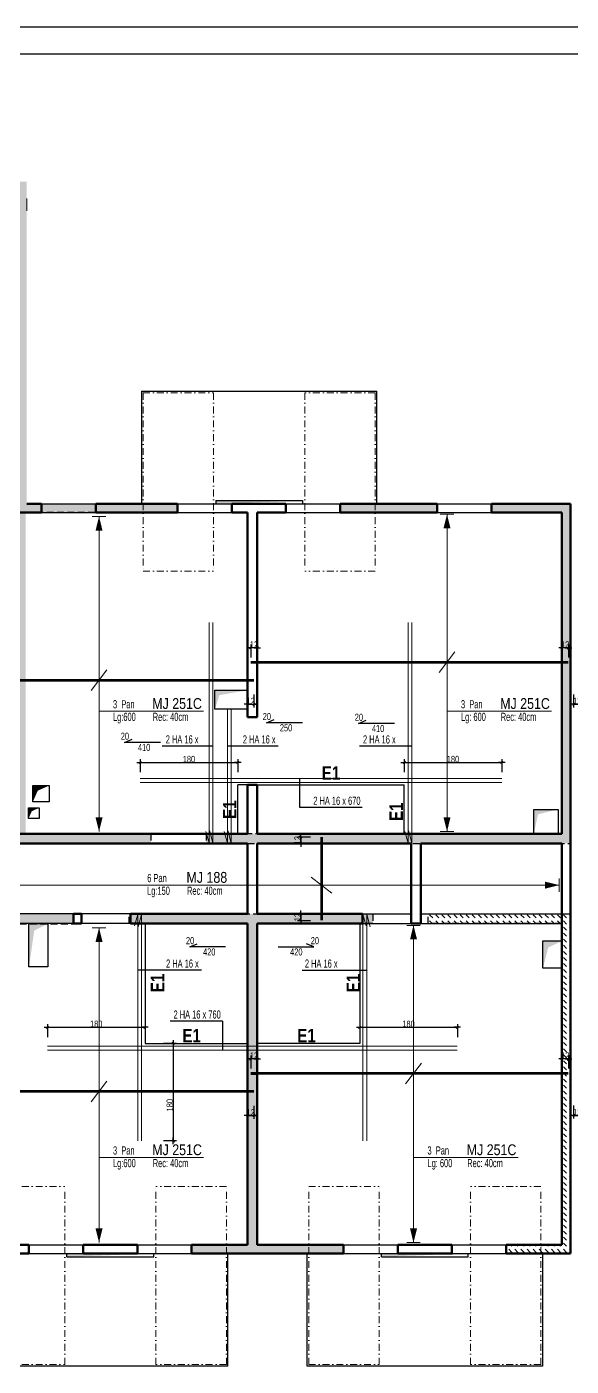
# Model space of a CAD drawing. Header units: millimetres. Extents: x 2049 to 26244, y -43633 to -34245.
# Drawn here: x 23529 to 24533, y -41906 to -39433 of the extents above; entities that cross this region are included whole.
import ezdxf
from ezdxf.enums import TextEntityAlignment as Align

# ---------------------------------------------------------------- set-up
doc = ezdxf.new("R2010")
doc.units = ezdxf.units.MM
doc.linetypes.add('CACHEX2', pattern=[19.05, 12.7, -6.35])
doc.linetypes.add('TIRETPTX2', pattern=[50.8, 25.4, -12.7, 0, -12.7])
for name, color, linetype in [('01-Cad  2', 1, 'Continuous'), ('01_ARMA_INF', 50, 'Continuous'), ('01_linteaux', 2, 'Continuous'), ('01_murs_sup', 2, 'CACHEX2'), ('01_resv', 32, 'Continuous'), ('01_texte', 230, 'Continuous'), ('AA_COTES', 2, 'Continuous')]:
    doc.layers.add(name, color=color, linetype=linetype)
doc.layers.add('01_murs_coup', color=5, linetype='Continuous', lineweight=60)
doc.layers.add('01_tram_axes', color=2, linetype='TIRETPTX2', lineweight=9)
doc.styles.add('PATIO', font='ARIALN.TTF')
doc.styles.add('STYLE2', font='ARIALN.TTF')
doc.styles.add('Titre', font='ariblk.ttf')
doc.dimstyles.new('JB50res', dxfattribs={"dimscale": 0.1, "dimtxt": 120, "dimasz": 12, "dimexe": 0.1, "dimexo": 0.1, "dimgap": 0.09, "dimtad": 1, "dimdec": 1, "dimdsep": 46, "dimtxsty": 'STYLE2', "dimblk1": 'BOND_G', "dimblk2": 'BOND_D', "dimsah": 1, "dimcen": 1.5, "dimdle": 0.01, "dimse1": 1, "dimse2": 1, "dimclrd": 4, "dimclre": 2, "dimclrt": 6, "dimazin": 2, "dimtfac": 2.333333, "dimtdec": 1, "dimtix": 1, "dimtmove": 2, "dimatfit": 3, "dimldrblk": 'BOND_G', "dimfxl": 1, "dimtolj": 1, "dimtzin": 0, "dimarcsym": 0})
pattern_1 = [(135, (9875.571, 7111.822), (-11.2253202, 9e-16), [7.9375, -7.9375])]

# ---------------------------------------------------------------- blocks, each defined once
blk = doc.blocks.new('BOND_G')
at = {"layer": 'AA_COTES', "color": 0}
for p, q in [((5, 0), (-5, 0)), ((1.8, 1.8), (-1.8, -1.8)), ((0, -5), (0, 15))]:
    blk.add_line(p, q, dxfattribs=at)
blk = doc.blocks.new('BOND_D')
at = {"layer": 'AA_COTES', "color": 0}
for p, q in [((5, 0), (-5, 0)), ((-1.8, -1.8), (1.8, 1.8)), ((0, 5), (0, -15))]:
    blk.add_line(p, q, dxfattribs=at)
blk = doc.blocks.new('*D9467')
at = {"layer": '01_resv', "color": 4, "lineweight": -2, "ltscale": 200, "transparency": 16777216}
for p, q in [((24536.9, -41443), (24535.7, -41443)), ((24538.1, -41443), (24550.1, -41443)), ((24551.3, -41443), (24552.5, -41443))]:
    blk.add_line(p, q, dxfattribs=at)
at = {"layer": 'Defpoints', "color": 0, "ltscale": 200, "transparency": 16777216}
for p in [(24538.1, -41398.8), (24550.1, -41421), (24550.1, -41443)]:
    blk.add_point(p, dxfattribs=at)
at = {"layer": '01_resv', "color": 4, "lineweight": -2, "ltscale": 200, "transparency": 16777216, "xscale": 1.2, "yscale": 1.2, "zscale": 1.2}
blk.add_blockref('BOND_G', (24538.1, -41443), dxfattribs=at)
at = {"layer": '01_resv', "color": 4, "lineweight": -2, "ltscale": 200, "transparency": 16777216, "xscale": 1.2, "yscale": 1.2, "zscale": 1.2, "rotation": 180}
blk.add_blockref('BOND_D', (24550.1, -41443), dxfattribs=at)
at = {"layer": '01_resv', "color": 6, "ltscale": 200, "transparency": 16777216, "insert": (24544.1, -41437), "char_height": 12, "attachment_point": 5, "style": 'STYLE2'}
blk.add_mtext('\\A1;12', dxfattribs=at)
blk = doc.blocks.new('*D9468')
at = {"layer": '01_resv', "color": 4, "lineweight": -2, "ltscale": 200, "transparency": 16777216}
for p, q in [((24514.9, -41338.6), (24513.7, -41338.6)), ((24528.1, -41338.6), (24516.1, -41338.6)), ((24529.3, -41338.6), (24530.5, -41338.6))]:
    blk.add_line(p, q, dxfattribs=at)
at = {"layer": 'Defpoints', "color": 0, "ltscale": 200, "transparency": 16777216}
for p in [(24516.1, -41338.6), (24516.1, -41350.6), (24528.1, -41365.5)]:
    blk.add_point(p, dxfattribs=at)
at = {"layer": '01_resv', "color": 4, "lineweight": -2, "ltscale": 200, "transparency": 16777216, "xscale": 1.2, "yscale": 1.2, "zscale": 1.2}
blk.add_blockref('BOND_D', (24516.1, -41338.6), dxfattribs=at)
at = {"layer": '01_resv', "color": 4, "lineweight": -2, "ltscale": 200, "transparency": 16777216, "xscale": 1.2, "yscale": 1.2, "zscale": 1.2, "rotation": 180}
blk.add_blockref('BOND_G', (24528.1, -41338.6), dxfattribs=at)
at = {"layer": '01_resv', "color": 6, "ltscale": 200, "transparency": 16777216, "insert": (24522.1, -41332.6), "char_height": 12, "attachment_point": 5, "style": 'STYLE2'}
blk.add_mtext('\\A1;12', dxfattribs=at)
blk = doc.blocks.new('*D9469')
at = {"layer": '01_resv', "color": 4, "lineweight": -2, "ltscale": 200, "transparency": 16777216}
for p, q in [((23940.9, -41338.6), (23939.7, -41338.6)), ((23954.1, -41338.6), (23942.1, -41338.6)), ((23955.3, -41338.6), (23956.5, -41338.6))]:
    blk.add_line(p, q, dxfattribs=at)
at = {"layer": 'Defpoints', "color": 0, "ltscale": 200, "transparency": 16777216}
for p in [(23942.1, -41338.6), (23942.1, -41365.6), (23954.1, -41354.4)]:
    blk.add_point(p, dxfattribs=at)
at = {"layer": '01_resv', "color": 4, "lineweight": -2, "ltscale": 200, "transparency": 16777216, "xscale": 1.2, "yscale": 1.2, "zscale": 1.2}
blk.add_blockref('BOND_D', (23942.1, -41338.6), dxfattribs=at)
at = {"layer": '01_resv', "color": 4, "lineweight": -2, "ltscale": 200, "transparency": 16777216, "xscale": 1.2, "yscale": 1.2, "zscale": 1.2, "rotation": 180}
blk.add_blockref('BOND_G', (23954.1, -41338.6), dxfattribs=at)
at = {"layer": '01_resv', "color": 6, "ltscale": 200, "transparency": 16777216, "insert": (23948.1, -41332.6), "char_height": 12, "attachment_point": 5, "style": 'STYLE2'}
blk.add_mtext('\\A1;12', dxfattribs=at)
blk = doc.blocks.new('*D9470')
at = {"layer": '01_resv', "color": 4, "lineweight": -2, "ltscale": 200, "transparency": 16777216}
for p, q in [((23934.9, -41443.1), (23933.7, -41443.1)), ((23936.1, -41443.1), (23948.1, -41443.1)), ((23949.3, -41443.1), (23950.5, -41443.1))]:
    blk.add_line(p, q, dxfattribs=at)
at = {"layer": 'Defpoints', "color": 0, "ltscale": 200, "transparency": 16777216}
for p in [(23936.1, -41409.6), (23948.1, -41398.7), (23948.1, -41443.1)]:
    blk.add_point(p, dxfattribs=at)
at = {"layer": '01_resv', "color": 4, "lineweight": -2, "ltscale": 200, "transparency": 16777216, "xscale": 1.2, "yscale": 1.2, "zscale": 1.2}
blk.add_blockref('BOND_G', (23936.1, -41443.1), dxfattribs=at)
at = {"layer": '01_resv', "color": 4, "lineweight": -2, "ltscale": 200, "transparency": 16777216, "xscale": 1.2, "yscale": 1.2, "zscale": 1.2, "rotation": 180}
blk.add_blockref('BOND_D', (23948.1, -41443.1), dxfattribs=at)
at = {"layer": '01_resv', "color": 6, "ltscale": 200, "transparency": 16777216, "insert": (23942.1, -41437.1), "char_height": 12, "attachment_point": 5, "style": 'STYLE2'}
blk.add_mtext('\\A1;12', dxfattribs=at)
blk = doc.blocks.new('*D9474')
at = {"layer": '01_resv', "color": 4, "lineweight": -2, "ltscale": 200, "transparency": 16777216}
for p, q in [((24536.9, -40684), (24535.7, -40684)), ((24538.1, -40684), (24550.1, -40684)), ((24551.3, -40684), (24552.5, -40684))]:
    blk.add_line(p, q, dxfattribs=at)
at = {"layer": 'Defpoints', "color": 0, "ltscale": 200, "transparency": 16777216}
for p in [(24538.1, -40639.8), (24550.1, -40662), (24550.1, -40684)]:
    blk.add_point(p, dxfattribs=at)
at = {"layer": '01_resv', "color": 4, "lineweight": -2, "ltscale": 200, "transparency": 16777216, "xscale": 1.2, "yscale": 1.2, "zscale": 1.2}
blk.add_blockref('BOND_G', (24538.1, -40684), dxfattribs=at)
at = {"layer": '01_resv', "color": 4, "lineweight": -2, "ltscale": 200, "transparency": 16777216, "xscale": 1.2, "yscale": 1.2, "zscale": 1.2, "rotation": 180}
blk.add_blockref('BOND_D', (24550.1, -40684), dxfattribs=at)
at = {"layer": '01_resv', "color": 6, "ltscale": 200, "transparency": 16777216, "insert": (24544.1, -40678), "char_height": 12, "attachment_point": 5, "style": 'STYLE2'}
blk.add_mtext('\\A1;12', dxfattribs=at)
blk = doc.blocks.new('*D9475')
at = {"layer": '01_resv', "color": 4, "lineweight": -2, "ltscale": 200, "transparency": 16777216}
for p, q in [((24514.9, -40579.6), (24513.7, -40579.6)), ((24528.1, -40579.6), (24516.1, -40579.6)), ((24529.3, -40579.6), (24530.5, -40579.6))]:
    blk.add_line(p, q, dxfattribs=at)
at = {"layer": 'Defpoints', "color": 0, "ltscale": 200, "transparency": 16777216}
for p in [(24516.1, -40579.6), (24516.1, -40591.6), (24528.1, -40606.5)]:
    blk.add_point(p, dxfattribs=at)
at = {"layer": '01_resv', "color": 4, "lineweight": -2, "ltscale": 200, "transparency": 16777216, "xscale": 1.2, "yscale": 1.2, "zscale": 1.2}
blk.add_blockref('BOND_D', (24516.1, -40579.6), dxfattribs=at)
at = {"layer": '01_resv', "color": 4, "lineweight": -2, "ltscale": 200, "transparency": 16777216, "xscale": 1.2, "yscale": 1.2, "zscale": 1.2, "rotation": 180}
blk.add_blockref('BOND_G', (24528.1, -40579.6), dxfattribs=at)
at = {"layer": '01_resv', "color": 6, "ltscale": 200, "transparency": 16777216, "insert": (24522.1, -40573.6), "char_height": 12, "attachment_point": 5, "style": 'STYLE2'}
blk.add_mtext('\\A1;12', dxfattribs=at)
blk = doc.blocks.new('*D9476')
at = {"layer": '01_resv', "color": 4, "lineweight": -2, "ltscale": 200, "transparency": 16777216}
for p, q in [((23940.9, -40579.6), (23939.7, -40579.6)), ((23954.1, -40579.6), (23942.1, -40579.6)), ((23955.3, -40579.6), (23956.5, -40579.6))]:
    blk.add_line(p, q, dxfattribs=at)
at = {"layer": 'Defpoints', "color": 0, "ltscale": 200, "transparency": 16777216}
for p in [(23942.1, -40579.6), (23954.1, -40595.4), (23942.1, -40606.6)]:
    blk.add_point(p, dxfattribs=at)
at = {"layer": '01_resv', "color": 4, "lineweight": -2, "ltscale": 200, "transparency": 16777216, "xscale": 1.2, "yscale": 1.2, "zscale": 1.2}
blk.add_blockref('BOND_D', (23942.1, -40579.6), dxfattribs=at)
at = {"layer": '01_resv', "color": 4, "lineweight": -2, "ltscale": 200, "transparency": 16777216, "xscale": 1.2, "yscale": 1.2, "zscale": 1.2, "rotation": 180}
blk.add_blockref('BOND_G', (23954.1, -40579.6), dxfattribs=at)
at = {"layer": '01_resv', "color": 6, "ltscale": 200, "transparency": 16777216, "insert": (23948.1, -40573.6), "char_height": 12, "attachment_point": 5, "style": 'STYLE2'}
blk.add_mtext('\\A1;12', dxfattribs=at)
blk = doc.blocks.new('*D9477')
at = {"layer": '01_resv', "color": 4, "lineweight": -2, "ltscale": 200, "transparency": 16777216}
for p, q in [((23934.9, -40684.1), (23933.7, -40684.1)), ((23936.1, -40684.1), (23948.1, -40684.1)), ((23949.3, -40684.1), (23950.5, -40684.1))]:
    blk.add_line(p, q, dxfattribs=at)
at = {"layer": 'Defpoints', "color": 0, "ltscale": 200, "transparency": 16777216}
for p in [(23936.1, -40650.6), (23948.1, -40639.7), (23948.1, -40684.1)]:
    blk.add_point(p, dxfattribs=at)
at = {"layer": '01_resv', "color": 4, "lineweight": -2, "ltscale": 200, "transparency": 16777216, "xscale": 1.2, "yscale": 1.2, "zscale": 1.2}
blk.add_blockref('BOND_G', (23936.1, -40684.1), dxfattribs=at)
at = {"layer": '01_resv', "color": 4, "lineweight": -2, "ltscale": 200, "transparency": 16777216, "xscale": 1.2, "yscale": 1.2, "zscale": 1.2, "rotation": 180}
blk.add_blockref('BOND_D', (23948.1, -40684.1), dxfattribs=at)
at = {"layer": '01_resv', "color": 6, "ltscale": 200, "transparency": 16777216, "insert": (23942.1, -40678.1), "char_height": 12, "attachment_point": 5, "style": 'STYLE2'}
blk.add_mtext('\\A1;12', dxfattribs=at)
blk = doc.blocks.new('*D9478')
at = {"layer": '01_resv', "color": 4, "lineweight": -2, "ltscale": 200, "transparency": 16777216}
for p, q in [((24034.4, -41069.8), (24034.4, -41068.6)), ((24034.4, -41071), (24034.4, -41083)), ((24034.4, -41084.2), (24034.4, -41085.4))]:
    blk.add_line(p, q, dxfattribs=at)
at = {"layer": 'Defpoints', "color": 0, "ltscale": 200, "transparency": 16777216}
for p in [(24043.1, -41071), (24034.4, -41083), (24072.8, -41083)]:
    blk.add_point(p, dxfattribs=at)
at = {"layer": '01_resv', "color": 4, "lineweight": -2, "ltscale": 200, "transparency": 16777216, "xscale": 1.2, "yscale": 1.2, "zscale": 1.2}
for name, p, rotation in [('BOND_G', (24034.4, -41071), 270), ('BOND_D', (24034.4, -41083), 90)]:
    blk.add_blockref(name, p, dxfattribs=dict(at, rotation=rotation))
at = {"layer": '01_resv', "color": 6, "ltscale": 200, "transparency": 16777216, "insert": (24028.4, -41077), "char_height": 12, "attachment_point": 5, "rotation": 90, "style": 'STYLE2'}
blk.add_mtext('\\A1;12', dxfattribs=at)
blk = doc.blocks.new('*D9479')
at = {"layer": '01_resv', "color": 4, "lineweight": -2, "ltscale": 200, "transparency": 16777216}
for p, q in [((24034.4, -40927.8), (24034.4, -40926.6)), ((24034.4, -40929), (24034.4, -40941)), ((24034.4, -40942.2), (24034.4, -40943.4))]:
    blk.add_line(p, q, dxfattribs=at)
at = {"layer": 'Defpoints', "color": 0, "ltscale": 200, "transparency": 16777216}
for p in [(24034.4, -40941), (24072.7, -40929), (24072.7, -40941)]:
    blk.add_point(p, dxfattribs=at)
at = {"layer": '01_resv', "color": 4, "lineweight": -2, "ltscale": 200, "transparency": 16777216, "xscale": 1.2, "yscale": 1.2, "zscale": 1.2}
for name, p, rotation in [('BOND_G', (24034.4, -40929), 270), ('BOND_D', (24034.4, -40941), 90)]:
    blk.add_blockref(name, p, dxfattribs=dict(at, rotation=rotation))
at = {"layer": '01_resv', "color": 6, "ltscale": 200, "transparency": 16777216, "insert": (24028.4, -40935), "char_height": 12, "attachment_point": 5, "rotation": 90, "style": 'STYLE2'}
blk.add_mtext('\\A1;12', dxfattribs=at)
blk = doc.blocks.new('*D9496')
at = {"layer": '01_resv', "color": 4, "lineweight": -2, "ltscale": 200, "transparency": 16777216}
blk.add_line((23739.3, -40791.5), (23916.9, -40791.5), dxfattribs=at)
at = {"layer": 'Defpoints', "color": 0, "ltscale": 200, "transparency": 16777216}
for p in [(23918.1, -40791.5), (23738.1, -40828.3), (23918.1, -40833)]:
    blk.add_point(p, dxfattribs=at)
at = {"layer": '01_resv', "color": 4, "lineweight": -2, "ltscale": 200, "transparency": 16777216, "xscale": 1.2, "yscale": 1.2, "zscale": 1.2, "rotation": 180}
blk.add_blockref('BOND_G', (23738.1, -40791.5), dxfattribs=at)
at = {"layer": '01_resv', "color": 4, "lineweight": -2, "ltscale": 200, "transparency": 16777216, "xscale": 1.2, "yscale": 1.2, "zscale": 1.2}
blk.add_blockref('BOND_D', (23918.1, -40791.5), dxfattribs=at)
at = {"layer": '01_resv', "color": 6, "ltscale": 200, "transparency": 16777216, "insert": (23828.1, -40785.4), "char_height": 12, "attachment_point": 5, "style": 'STYLE2'}
blk.add_mtext('\\A1;180', dxfattribs=at)
blk = doc.blocks.new('*D9497')
at = {"layer": '01_resv', "color": 4, "lineweight": -2, "ltscale": 200, "transparency": 16777216}
blk.add_line((24226.3, -40791.5), (24403.9, -40791.5), dxfattribs=at)
at = {"layer": 'Defpoints', "color": 0, "ltscale": 200, "transparency": 16777216}
for p in [(24405.1, -40791.5), (24225.1, -40833), (24405.1, -40828.3)]:
    blk.add_point(p, dxfattribs=at)
at = {"layer": '01_resv', "color": 4, "lineweight": -2, "ltscale": 200, "transparency": 16777216, "xscale": 1.2, "yscale": 1.2, "zscale": 1.2, "rotation": 180}
blk.add_blockref('BOND_G', (24225.1, -40791.5), dxfattribs=at)
at = {"layer": '01_resv', "color": 4, "lineweight": -2, "ltscale": 200, "transparency": 16777216, "xscale": 1.2, "yscale": 1.2, "zscale": 1.2}
blk.add_blockref('BOND_D', (24405.1, -40791.5), dxfattribs=at)
at = {"layer": '01_resv', "color": 6, "ltscale": 200, "transparency": 16777216, "insert": (24315.1, -40785.4), "char_height": 12, "attachment_point": 5, "style": 'STYLE2'}
blk.add_mtext('\\A1;180', dxfattribs=at)
blk = doc.blocks.new('*D9498')
at = {"layer": '01_texte', "color": 4, "lineweight": -2, "ltscale": 200, "transparency": 16777216}
blk.add_line((23568.3, -41280.4), (23745.9, -41280.4), dxfattribs=at)
at = {"layer": 'Defpoints', "color": 0, "ltscale": 200, "transparency": 16777216}
for p in [(23747.1, -41280.4), (23567.1, -41303.6), (23747.1, -41303.6)]:
    blk.add_point(p, dxfattribs=at)
at = {"layer": '01_texte', "color": 4, "lineweight": -2, "ltscale": 200, "transparency": 16777216, "xscale": 1.2, "yscale": 1.2, "zscale": 1.2, "rotation": 180}
blk.add_blockref('BOND_G', (23567.1, -41280.4), dxfattribs=at)
at = {"layer": '01_texte', "color": 4, "lineweight": -2, "ltscale": 200, "transparency": 16777216, "xscale": 1.2, "yscale": 1.2, "zscale": 1.2}
blk.add_blockref('BOND_D', (23747.1, -41280.4), dxfattribs=at)
at = {"layer": '01_texte', "color": 6, "ltscale": 200, "transparency": 16777216, "insert": (23657.1, -41274.2), "char_height": 12, "attachment_point": 5, "style": 'STYLE2'}
blk.add_mtext('\\A1;180', dxfattribs=at)
blk = doc.blocks.new('*D9499')
at = {"layer": '01_texte', "color": 4, "lineweight": -2, "ltscale": 200, "transparency": 16777216}
blk.add_line((24144.3, -41280.4), (24321.9, -41280.4), dxfattribs=at)
at = {"layer": 'Defpoints', "color": 0, "ltscale": 200, "transparency": 16777216}
for p in [(24143.1, -41280.4), (24323.1, -41280.4), (24323.1, -41322.7)]:
    blk.add_point(p, dxfattribs=at)
at = {"layer": '01_texte', "color": 4, "lineweight": -2, "ltscale": 200, "transparency": 16777216, "xscale": 1.2, "yscale": 1.2, "zscale": 1.2, "rotation": 180}
blk.add_blockref('BOND_G', (24143.1, -41280.4), dxfattribs=at)
at = {"layer": '01_texte', "color": 4, "lineweight": -2, "ltscale": 200, "transparency": 16777216, "xscale": 1.2, "yscale": 1.2, "zscale": 1.2}
blk.add_blockref('BOND_D', (24323.1, -41280.4), dxfattribs=at)
at = {"layer": '01_texte', "color": 6, "ltscale": 200, "transparency": 16777216, "insert": (24233.1, -41274.2), "char_height": 12, "attachment_point": 5, "style": 'STYLE2'}
blk.add_mtext('\\A1;180', dxfattribs=at)
blk = doc.blocks.new('*D9500')
at = {"layer": '01_texte', "color": 4, "lineweight": -2, "ltscale": 200, "transparency": 16777216}
blk.add_line((23799, -41311.2), (23799, -41488.8), dxfattribs=at)
at = {"layer": 'Defpoints', "color": 0, "ltscale": 200, "transparency": 16777216}
for p in [(23815.6, -41310), (23740.7, -41490), (23799, -41490)]:
    blk.add_point(p, dxfattribs=at)
at = {"layer": '01_texte', "color": 4, "lineweight": -2, "ltscale": 200, "transparency": 16777216, "xscale": 1.2, "yscale": 1.2, "zscale": 1.2}
for name, p, rotation in [('BOND_G', (23799, -41310), 90), ('BOND_D', (23799, -41490), 270)]:
    blk.add_blockref(name, p, dxfattribs=dict(at, rotation=rotation))
at = {"layer": '01_texte', "color": 6, "ltscale": 200, "transparency": 16777216, "insert": (23792.9, -41424.1), "char_height": 12, "attachment_point": 5, "rotation": 90, "style": 'STYLE2'}
blk.add_mtext('\\A1;180', dxfattribs=at)

msp = doc.modelspace()

# ---------------------------------------------------------------- hatches: boundary and pattern name
at = {"layer": '01_murs_sup', "ltscale": 200}
h = msp.add_hatch(dxfattribs=at)
h.set_pattern_fill('DASH', color=256, scale=2.5, angle=135)
h.set_pattern_definition(pattern_1)
h.paths.add_polyline_path([(23529.06, -39719.03), (23194.11, -39719.03), (23194.11, -39739.03), (23509.06, -39739.03), (23509.03, -40314.02), (23488.89, -40314.02), (23488.89, -40334.02), (23509.06, -40334.02), (23509.06, -40923.02), (23474.02, -40923.02), (23474.02, -40940.97), (23758.06, -40940.97), (23758.06, -40923.02), (23527.06, -40923.02), (23527.06, -40330.02), (23807.06, -40330.02), (23807.06, -40314.02), (23529.06, -40314.02)])
h.paths.add_polyline_path([(23385.81, -40314.02), (23344.1, -40314.02), (23344.1, -39882.95), (23139.75, -39882.95), (23139.75, -39902.95), (23324.1, -39902.95), (23324.1, -40314.02), (22966.1, -40314.02), (22966.1, -40677.02), (22984.1, -40677.02), (22984.1, -40334.02), (23324.1, -40334.02), (23324.1, -40338.91), (23344.15, -40338.91), (23344.1, -40334.02), (23385.81, -40334.02)])
h = msp.add_hatch(dxfattribs=at)
h.set_pattern_fill('DASH', color=256, scale=2.5, angle=135)
h.set_pattern_definition(pattern_1)
h.paths.add_polyline_path([(23344.06, -40472.02), (23324.1, -40472.02), (23324.1, -40893.02), (23344.1, -40893.02)])
h.paths.add_polyline_path([(24286.06, -40314.02), (24107.06, -40314.02), (24107.06, -40330.02), (24286.06, -40330.02)], flags=17)
h.paths.add_polyline_path([(24532.06, -40314.02), (24386.06, -40314.02), (24386.06, -40330.02), (24516.06, -40330.02), (24516.06, -40923.02), (23860.06, -40923.02), (23860.06, -40940.97), (24532.06, -40941.02)])
h.paths.add_polyline_path([(24167.49, -41071.07), (23718.06, -41071.07), (23718.06, -41089.02), (23936.06, -41089.02), (23936.06, -41682.02), (23833.06, -41682.02), (23833.06, -41698.02), (24113.06, -41698.02), (24113.06, -41682.02), (23954.06, -41682.02), (23954.06, -41089.02), (24167.49, -41088.97)])
h.paths.add_polyline_path([(25446.06, -40923.02), (25130.1, -40923.02), (25130.02, -40330.02), (25226.06, -40330.02), (25226.06, -40314.02), (24966.06, -40314.02), (24966.06, -40330.02), (25112.1, -40330.02), (25112.1, -40923.02), (24900.1, -40923.02), (24900.1, -40941.02), (25446.06, -40941.02)])
h = msp.add_hatch(dxfattribs=at)
h.set_pattern_fill('DASH', color=256, scale=2.5, angle=135)
h.set_pattern_definition(pattern_1)
h.paths.add_polyline_path([(23615.96, -41071.02), (23205.05, -41071.02, 0.2561511), (22458.49, -40661.69), (22174.97, -40661.69), (22174.97, -40514.29), (22154.97, -40514.29), (22154.97, -40681.69), (22458.49, -40681.69, -0.2587896), (23192.76, -41089.02), (23324.06, -41089.02), (23324.06, -41509.34), (23344.06, -41509.34), (23344.06, -41089.02), (23616.07, -41089.06)])
h = msp.add_hatch(dxfattribs=at)
h.set_pattern_fill('DASH', color=256, scale=2.5, angle=135)
h.set_pattern_definition(pattern_1)
h.paths.add_polyline_path([(24532.06, -41071.02), (24269.49, -41071.02), (24269.49, -41088.97), (24516.06, -41089.02), (24516.06, -41682.02), (24413.06, -41682.02), (24413.06, -41698.02), (24532.06, -41698.02)])

# ---------------------------------------------------------------- linework, layer by layer
at = {"layer": '01-Cad  2'}
for p, q in [((18879.23, -39433.32, 9.99), (26244.09, -39433.32, 9.99)), ((18929.23, -39483.32, -0.3), (26193.09, -39483.32, -0.3))]:
    msp.add_line(p, q, dxfattribs=at)
at = {"layer": '01_ARMA_INF', "linetype": 'Continuous', "lineweight": 0, "const_width": 5, "flags": 128}
for points in [[(24528.06, -40606.53), (23942.06, -40606.61)], [(23948.06, -40639.74), (23347.08, -40639.82)], [(24072.82, -41083.02), (24072.72, -40929.02)], [(24528.06, -41365.53), (23942.06, -41365.61)], [(23948.06, -41398.74), (23347.08, -41398.82)]]:
    msp.add_lwpolyline(points, dxfattribs=at)
at = {"layer": '01_linteaux', "ltscale": 0.1}
for p, q in [((23740.53, -40106.02), (23740.53, -40314.02)), ((23740.53, -40106.02), (24174.53, -40106.02)), ((24174.53, -40314.02), (24174.53, -40106.02)), ((23556.06, -40314.02), (23656.06, -40314.02)), ((23807.06, -40314.02), (23907.06, -40314.02)), ((23877.53, -40308.02), (24037.53, -40308.02)), ((23877.53, -40308.02), (23877.53, -40314.02)), ((24007.06, -40314.02), (24107.06, -40314.02)), ((24037.53, -40308.02), (24037.53, -40314.02)), ((24286.08, -40314.02), (24386.08, -40314.02)), ((23556.06, -40330.02), (23656.06, -40330.02)), ((23807.06, -40330.02), (23907.06, -40330.02)), ((24007.06, -40330.02), (24107.06, -40330.02)), ((24286.08, -40330.02), (24386.08, -40330.02)), ((23918.06, -40923.02), (23918.06, -40833.02)), ((23936.06, -40833.02), (23918.06, -40833.02)), ((23954.06, -40833.02), (24225.06, -40833.02)), ((24225.06, -40923.02), (24225.06, -40833.02)), ((23615.06, -41071.02), (23344.06, -41071.02)), ((23720.06, -41071.02), (23630.06, -41071.02)), ((24148.06, -41071.02), (24238.06, -41071.02)), ((24256.06, -41071.02), (24516.06, -41071.02)), ((23615.06, -41089.02), (23344.06, -41089.02)), ((23720.06, -41089.02), (23630.06, -41089.02)), ((23747.06, -41089.02), (23747.06, -41310.02)), ((24143.06, -41089.02), (24143.06, -41310.02)), ((24148.06, -41089.02), (24238.06, -41089.02)), ((24256.06, -41089.02), (24516.06, -41089.02)), ((23747.06, -41310.02), (23936.06, -41310.02)), ((24143.06, -41310.02), (23954.06, -41310.02)), ((23533.06, -41682.02), (23633.06, -41682.02)), ((23733.06, -41682.02), (23833.06, -41682.02)), ((24113.06, -41682.02), (24213.06, -41682.02)), ((24313.06, -41682.02), (24413.06, -41682.02)), ((23533.06, -41698.02), (23633.06, -41698.02)), ((23603.06, -41704.02), (23603.06, -41698.02)), ((23603.06, -41704.02), (23763.06, -41704.02)), ((23732.59, -41698.02), (23632.59, -41698.02)), ((23733.06, -41698.02), (23833.06, -41698.02)), ((23763.06, -41704.02), (23763.06, -41698.02)), ((23900.06, -41906.02), (23900.06, -41698.02)), ((24046.06, -41906.02), (24046.06, -41698.02)), ((24113.06, -41698.02), (24213.06, -41698.02)), ((24183.06, -41704.02), (24183.06, -41698.02)), ((24183.06, -41704.02), (24343.06, -41704.02)), ((24313.59, -41698.02), (24213.59, -41698.02)), ((24313.06, -41698.02), (24413.06, -41698.02)), ((24343.06, -41704.02), (24343.06, -41698.02)), ((24480.06, -41698.02), (24480.06, -41906.02)), ((23900.06, -41906.02), (23468.06, -41906.02)), ((24480.06, -41906.02), (24046.06, -41906.02))]:
    msp.add_line(p, q, dxfattribs=at)
for points in [[(23877.53, -40314.02), (23877.53, -40308.02), (24037.53, -40308.02)], [(23603.06, -41704.02), (23603.06, -41698.02), (23763.06, -41698.02)], [(24183.06, -41704.02), (24183.06, -41698.02), (24343.06, -41698.02)]]:
    msp.add_solid(points, dxfattribs=at)
at = {"layer": '01_murs_coup', "linetype": 'Continuous', "lineweight": 5}
msp.add_line((23529.06, -39773.02), (23529.06, -39750.03), dxfattribs=at)
msp.add_line((23529.06, -39773.02), (23529.06, -39750.03), dxfattribs=at)
at = {"layer": '01_murs_coup', "ltscale": 0.1}
for p, q in [((23556.06, -40314.02), (23529.06, -40314.02)), ((23556.06, -40314.02), (23556.06, -40330.02)), ((23807.06, -40314.02), (23656.06, -40314.02)), ((23656.06, -40314.02), (23656.06, -40330.02)), ((23807.06, -40314.02), (23807.06, -40330.02)), ((24007.06, -40314.02), (23907.06, -40314.02)), ((23907.06, -40314.02), (23907.06, -40330.02)), ((24007.06, -40314.02), (23907.06, -40314.02)), ((24007.06, -40314.02), (24007.06, -40330.02)), ((24286.08, -40314.02), (24107.06, -40314.02)), ((24107.06, -40314.02), (24107.06, -40330.02)), ((24286.08, -40314.02), (24286.08, -40330.02)), ((24532.06, -40314.02), (24386.08, -40314.02)), ((24386.08, -40314.02), (24386.08, -40330.02)), ((24532.06, -41698.02), (24532.06, -40314.02)), ((23556.06, -40330.02), (23344.06, -40330.02)), ((23807.06, -40330.02), (23656.06, -40330.02)), ((23936.06, -40330.02), (23907.06, -40330.02)), ((23936.06, -40330.02), (23936.06, -40708.02)), ((24007.06, -40330.02), (23954.06, -40330.02)), ((23954.06, -40330.02), (23954.06, -40708.02)), ((24286.08, -40330.02), (24107.06, -40330.02)), ((24516.06, -40330.02), (24386.08, -40330.02)), ((24516.06, -40923.02), (24516.06, -40330.02)), ((23936.06, -40708.02), (23954.06, -40708.02)), ((23936.06, -40833.02), (23936.06, -40923.02)), ((23936.06, -40833.02), (23954.06, -40833.02)), ((23954.06, -40833.02), (23954.06, -40923.02)), ((23344.06, -40923.02), (23936.06, -40923.02)), ((23954.06, -40923.02), (24516.06, -40923.02)), ((23344.06, -40941.02), (23936.06, -40941.02)), ((23936.06, -40941.02), (23936.06, -41071.02)), ((23954.06, -40941.02), (23954.06, -41071.02)), ((23954.06, -40941.02), (24238.06, -40941.02)), ((24238.06, -40941.02), (24238.06, -41089.02)), ((24256.06, -40941.02), (24256.06, -41089.02)), ((24256.06, -40941.02), (24516.06, -40941.02)), ((24516.06, -41682.02), (24516.06, -40941.02)), ((23615.06, -41071.02), (23630.06, -41071.02)), ((23615.06, -41089.02), (23615.06, -41071.02)), ((23630.06, -41089.02), (23630.06, -41071.02)), ((23720.06, -41071.02), (23936.06, -41071.02)), ((23720.06, -41089.02), (23720.06, -41071.02)), ((23954.06, -41071.02), (24148.06, -41071.02)), ((24148.06, -41089.02), (24148.06, -41071.02)), ((23615.06, -41089.02), (23630.06, -41089.02)), ((23720.06, -41089.02), (23936.06, -41089.02)), ((23936.06, -41089.02), (23936.06, -41682.02)), ((23954.06, -41089.02), (23954.06, -41682.02)), ((23954.06, -41089.02), (24148.06, -41089.02)), ((24238.06, -41089.02), (24256.06, -41089.02)), ((23344.06, -41682.02), (23533.06, -41682.02)), ((23533.06, -41682.02), (23533.06, -41698.02)), ((23633.06, -41682.02), (23733.06, -41682.02)), ((23633.06, -41682.02), (23633.06, -41698.02)), ((23733.06, -41682.02), (23733.06, -41698.02)), ((23833.06, -41682.02), (23936.06, -41682.02)), ((23833.06, -41682.02), (23833.06, -41698.02)), ((23954.06, -41682.02), (24113.06, -41682.02)), ((24113.06, -41682.02), (24113.06, -41698.02)), ((24213.06, -41682.02), (24313.06, -41682.02)), ((24213.06, -41698.02), (24213.06, -41682.02)), ((24313.06, -41682.02), (24313.06, -41698.02)), ((24413.06, -41682.02), (24516.06, -41682.02)), ((24413.06, -41682.02), (24413.06, -41698.02)), ((23324.06, -41698.02), (23533.06, -41698.02)), ((23633.06, -41698.02), (23733.06, -41698.02)), ((23833.06, -41698.02), (24113.06, -41698.02)), ((24213.06, -41698.02), (24313.06, -41698.02)), ((24214.06, -41698.02), (24314.06, -41698.02)), ((24413.06, -41698.02), (24532.06, -41698.02))]:
    msp.add_line(p, q, dxfattribs=at)
at = {"layer": '01_murs_sup'}
for p, q in [((23807.06, -40314.02), (23807.06, -40330.02)), ((24107.06, -40330.02), (24107.06, -40314.02)), ((24107.06, -40314.02), (24286.06, -40314.02)), ((24286.06, -40314.02), (24286.06, -40330.02)), ((24532.06, -40314.02), (24386.06, -40314.02)), ((24386.06, -40314.02), (24386.06, -40330.02)), ((24532.06, -40941.02), (24532.06, -40314.02)), ((23807.06, -40330.02), (23527.06, -40330.02)), ((24286.06, -40330.02), (24107.06, -40330.02)), ((24386.06, -40330.02), (24516.06, -40330.02)), ((24516.06, -40330.02), (24516.06, -40923.02)), ((23527.06, -40923.02), (23758.06, -40923.02)), ((23758.06, -40923.02), (23758.06, -40940.97)), ((23860.06, -40923.02), (23860.06, -40940.97)), ((24516.06, -40923.02), (23860.06, -40923.02)), ((23758.06, -40940.97), (23474.02, -40940.97)), ((23860.06, -40940.97), (24532.06, -40941.02)), ((23615.96, -41071.02), (23205.05, -41071.02)), ((23616.07, -41089.06), (23615.96, -41071.02)), ((23718.06, -41089.02), (23718.06, -41071.07)), ((23718.06, -41071.07), (24167.49, -41071.07)), ((24167.49, -41071.07), (24167.49, -41088.97)), ((24269.49, -41071.02), (24532.06, -41071.02)), ((24269.49, -41088.97), (24269.49, -41071.07)), ((24532.06, -41071.02), (24532.06, -41698.02)), ((23344.06, -41089.02), (23616.07, -41089.06)), ((23936.06, -41089.02), (23718.06, -41089.02)), ((23936.06, -41682.02), (23936.06, -41089.02)), ((24167.49, -41088.97), (23954.06, -41089.02)), ((23954.06, -41089.02), (23954.06, -41682.02)), ((24516.06, -41089.02), (24269.49, -41088.97)), ((24516.06, -41682.02), (24516.06, -41089.02)), ((23533.06, -41682.02), (23344.06, -41682.02)), ((23533.06, -41682.02), (23533.06, -41698.02)), ((23833.06, -41698.02), (23833.06, -41682.02)), ((23833.06, -41682.02), (23936.06, -41682.02)), ((23954.06, -41682.02), (24113.06, -41682.02)), ((24113.06, -41682.02), (24113.06, -41698.02)), ((24413.06, -41698.02), (24413.06, -41682.02)), ((24413.06, -41682.02), (24516.06, -41682.02)), ((23533.06, -41698.02), (23324.06, -41698.02)), ((24113.06, -41698.02), (23833.06, -41698.02)), ((24532.06, -41698.02), (24413.06, -41698.02))]:
    msp.add_line(p, q, dxfattribs=at)
at = {"layer": '01_resv', "ltscale": 200}
for p, q in [((23876.06, -40658.02), (23936.06, -40658.02)), ((23876.06, -40692.97), (23876.06, -40658.02)), ((23936.06, -40658.02), (23936.06, -40692.97)), ((23936.06, -40692.97), (23876.06, -40692.97)), ((23540.13, -40834.22), (23570.13, -40834.22)), ((23540.13, -40864.22), (23540.13, -40834.22)), ((23570.13, -40834.22), (23570.13, -40864.22)), ((23570.13, -40864.22), (23540.13, -40864.22)), ((23532.1, -40875.02), (23552, -40875.02)), ((23532.1, -40895.02), (23532.1, -40875.02)), ((23552, -40895.02), (23532.1, -40895.02)), ((23552, -40875.02), (23552, -40895.02)), ((24464.06, -40923.02), (24464.06, -40878.02)), ((24464.06, -40878.02), (24509.06, -40878.02)), ((24509.06, -40878.02), (24509.06, -40923.02)), ((24509.06, -40923.02), (24464.06, -40923.02)), ((23533.06, -41089.02), (23568.06, -41089.02)), ((23533.06, -41169.02), (23533.06, -41089.02)), ((23568.06, -41089.02), (23568.06, -41169.02)), ((24481.06, -41171.02), (24481.06, -41121.02)), ((24481.06, -41121.02), (24516.06, -41121.02)), ((24516.06, -41121.02), (24516.06, -41171.02)), ((23568.06, -41169.02), (23533.06, -41169.02)), ((24516.06, -41171.02), (24481.06, -41171.02))]:
    msp.add_line(p, q, dxfattribs=at)
for points in [[(23876.06, -40692.97), (23876.06, -40658.02), (23884.14, -40667.29)], [(23876.06, -40658.02), (23936.06, -40658.02), (23884.14, -40667.29)], [(23540.13, -40864.22), (23540.13, -40834.22), (23549.22, -40843.51)], [(23540.13, -40834.22), (23570.13, -40834.22), (23549.22, -40843.51)], [(23532.1, -40895.02), (23532.1, -40875.02), (23538.13, -40881.53)], [(23532.1, -40875.02), (23552, -40875.02), (23538.13, -40881.53)], [(24464.06, -40923.02), (24464.06, -40878.02), (24471.98, -40887.12)], [(24464.06, -40878.02), (24509.06, -40878.02), (24471.98, -40887.12)], [(23533.06, -41169.02), (23533.06, -41089.02), (23542.76, -41101.78)], [(23533.06, -41089.02), (23568.06, -41089.02), (23542.76, -41101.78)], [(24481.06, -41171.02), (24481.06, -41121.02), (24490.71, -41133.12)], [(24481.06, -41121.02), (24516.06, -41121.02), (24490.71, -41133.12)]]:
    msp.add_solid(points, dxfattribs=at)
at = {"layer": '01_texte', "linetype": 'Continuous', "lineweight": 0}
for p, q in [((23649.79, -40337.5), (23674.75, -40337.5)), ((23662.27, -40918.88), (23662.27, -40337.5)), ((24291.57, -40333.13), (24316.53, -40333.13)), ((24304.05, -40918.88), (24304.05, -40333.13)), ((23865.29, -40533.02), (23865.27, -40940.18)), ((23872.26, -40533.02), (23872.24, -40939.82)), ((24232.19, -40533.02), (24232.17, -40940.18)), ((24239.16, -40533.02), (24239.14, -40939.82)), ((24289.55, -40625.57), (24318.56, -40587.5)), ((23647.76, -40658.78), (23676.77, -40620.71)), ((23662.27, -40696.98), (23855.04, -40696.98)), ((23899.09, -40694.48), (23899.08, -40940.23)), ((23906.06, -40692.97), (23906.04, -40940.29)), ((24304.05, -40696.98), (24496.83, -40696.98)), ((23738.06, -40821.21), (24405.06, -40821.22)), ((23738.06, -40828.28), (24405.06, -40828.29)), ((23865.27, -40940.18), (23859.16, -40918.74)), ((23872.24, -40939.82), (23866.13, -40917.23)), ((23899.08, -40940.23), (23892.96, -40918.74)), ((23906.04, -40940.29), (23899.93, -40917.23)), ((24232.17, -40940.18), (24226.06, -40918.74)), ((24239.14, -40939.82), (24233.03, -40917.23)), ((24291.57, -40918.88), (24316.53, -40918.88)), ((23352.03, -41017.92), (24510.94, -41017.92)), ((23920.49, -41017.92), (24510.94, -41017.92)), ((24053.75, -41003.42), (24091.82, -41032.43)), ((24510.94, -41005.44), (24510.94, -41030.4)), ((23733.75, -41071.87), (23727.64, -41093.3)), ((23733.77, -41490.02), (23733.75, -41071.87)), ((23740.72, -41072.22), (23734.6, -41094.81)), ((23740.74, -41490.02), (23740.72, -41072.22)), ((24149.07, -41490.02), (24149.05, -41071.87)), ((24149.05, -41071.87), (24155.17, -41093.3)), ((24156.04, -41490.02), (24156.02, -41072.22)), ((24156.02, -41072.22), (24162.13, -41094.81)), ((24229.79, -41092.13), (24254.75, -41092.13)), ((24242.27, -41677.88), (24242.27, -41092.13)), ((23649.79, -41096.5), (23674.75, -41096.5)), ((23662.27, -41677.88), (23662.27, -41096.5)), ((23567.06, -41315.37), (24323.06, -41315.37)), ((23567.06, -41322.74), (24323.06, -41322.74)), ((24227.76, -41384.57), (24256.77, -41346.5)), ((23647.76, -41417.78), (23676.77, -41379.71)), ((23662.27, -41520.74), (23855.04, -41520.74)), ((24242.27, -41520.74), (24435.04, -41520.74)), ((24229.79, -41677.88), (24254.75, -41677.88))]:
    msp.add_line(p, q, dxfattribs=at)
at = {"layer": '01_texte'}
for p, q in [((23971.31, -40718.06), (23985.13, -40712.24)), ((24037.39, -40718.06), (23971.31, -40718.06)), ((24141.09, -40719.43), (24154.91, -40713.6)), ((24207.18, -40719.43), (24141.09, -40719.43)), ((23709.51, -40754.36), (23723.33, -40748.53)), ((23775.59, -40754.36), (23709.51, -40754.36)), ((23829.7, -41131.88), (23843.52, -41126.06)), ((23895.79, -41131.88), (23829.7, -41131.88)), ((23992.61, -41131.88), (24058.7, -41131.88)), ((24058.7, -41131.88), (24044.88, -41126.06))]:
    msp.add_line(p, q, dxfattribs=at)
at = {"layer": '01_texte', "ltscale": 5}
for p, q in [((23872.25, -40761.12), (23778.83, -40761.12)), ((23992.8, -40761.12), (23899.09, -40761.12)), ((24239.15, -40761.12), (24142.57, -40761.12)), ((24032.68, -40874.34), (24032.69, -40821.21)), ((24147.45, -40874.34), (24032.68, -40874.34)), ((23851.2, -41174.94), (23733.76, -41174.94)), ((24037.2, -41174.94), (24156.02, -41174.94)), ((23889.75, -41268.96), (23793.48, -41268.96))]:
    msp.add_line(p, q, dxfattribs=at)
at = {"layer": '01_texte', "ltscale": 200}
msp.add_line((23889.75, -41268.96), (23889.75, -41322.74), dxfattribs=at)
at = {"layer": '01_texte', "linetype": 'Continuous', "lineweight": 0}
for points in [[(23662.27, -40337.5), (23655.81, -40363.6), (23662.27, -40363.6)], [(23662.27, -40337.5), (23668.73, -40363.6), (23662.27, -40363.6)], [(24304.05, -40333.13), (24297.59, -40359.22), (24304.05, -40359.22)], [(24304.05, -40333.13), (24310.51, -40359.22), (24304.05, -40359.22)], [(23662.27, -40918.88), (23655.81, -40892.79), (23662.27, -40892.79)], [(23662.27, -40918.88), (23668.73, -40892.79), (23662.27, -40892.79)], [(24304.05, -40918.88), (24297.59, -40892.79), (24304.05, -40892.79)], [(24304.05, -40918.88), (24310.51, -40892.79), (24304.05, -40892.79)], [(24510.94, -41017.92), (24484.85, -41011.46), (24484.85, -41017.92)], [(24510.94, -41017.92), (24484.85, -41024.38), (24484.85, -41017.92)], [(24242.27, -41092.13), (24235.81, -41118.22), (24242.27, -41118.22)], [(24242.27, -41092.13), (24248.73, -41118.22), (24242.27, -41118.22)], [(23662.27, -41096.5), (23655.81, -41122.6), (23662.27, -41122.6)], [(23662.27, -41096.5), (23668.73, -41122.6), (23662.27, -41122.6)], [(23662.27, -41677.88), (23655.81, -41651.79), (23662.27, -41651.79)], [(23662.27, -41677.88), (23668.73, -41651.79), (23662.27, -41651.79)], [(24242.27, -41677.88), (24235.81, -41651.79), (24242.27, -41651.79)], [(24242.27, -41677.88), (24248.73, -41651.79), (24242.27, -41651.79)]]:
    msp.add_solid(points, dxfattribs=at)
at = {"layer": '01_tram_axes', "ltscale": 0.5}
for p, q in [((23743.53, -40109.02), (23743.53, -40438.02)), ((23743.53, -40109.02), (23873.53, -40109.02)), ((23873.53, -40109.02), (23873.53, -40438.02)), ((24041.53, -40109.02), (24041.53, -40438.02)), ((24171.53, -40109.02), (24041.53, -40109.02)), ((24171.53, -40109.02), (24171.53, -40438.02)), ((23743.53, -40438.02), (23873.53, -40438.02)), ((24171.53, -40438.02), (24041.53, -40438.02)), ((23469.06, -41574.02), (23599.06, -41574.02)), ((23599.06, -41903.02), (23599.06, -41574.02)), ((23897.06, -41574.02), (23767.06, -41574.02)), ((23767.06, -41903.02), (23767.06, -41574.02)), ((23897.06, -41903.02), (23897.06, -41574.02)), ((24049.06, -41574.02), (24179.06, -41574.02)), ((24049.06, -41903.02), (24049.06, -41574.02)), ((24179.06, -41903.02), (24179.06, -41574.02)), ((24477.06, -41574.02), (24347.06, -41574.02)), ((24347.06, -41903.02), (24347.06, -41574.02)), ((24477.06, -41903.02), (24477.06, -41574.02)), ((23469.06, -41903.02), (23599.06, -41903.02)), ((23897.06, -41903.02), (23767.06, -41903.02)), ((24049.06, -41903.02), (24179.06, -41903.02)), ((24477.06, -41903.02), (24347.06, -41903.02))]:
    msp.add_line(p, q, dxfattribs=at)

# ---------------------------------------------------------------- texts
at = {"layer": '01_texte', "ltscale": 5, "style": 'PATIO'}
for s, p in [('MJ 251C', (23760.34, -40692.66)), ('MJ 251C', (24402.13, -40692.66)), ('MJ 188', (23823.52, -41013.6)), ('MJ 251C', (23760.34, -41516.41)), ('MJ 251C', (24340.34, -41516.41))]:
    msp.add_text(s, height=20, dxfattribs=at).set_placement(p)
at = {"layer": '01_texte', "ltscale": 5, "style": 'PATIO', "width": 0.8}
for s, height, p in [('3  Pan', 15, (23688.01, -40691.45)), ('Lg:600', 15, (23688.01, -40714.78)), ('Rec: 40cm', 15, (23761.34, -40714.78)), ('20', 13, (23964.2, -40713.11)), ('3  Pan', 15, (24329.8, -40691.45)), ('Lg: 600', 15, (24329.8, -40714.78)), ('Rec: 40cm', 15, (24403.13, -40714.78)), ('250', 13, (23995.82, -40733.87)), ('20', 13, (24133.98, -40714.48)), ('410', 13, (24165.6, -40735.23)), ('20', 13, (23702.4, -40749.41)), ('2 HA 16 x', 15, (23785.32, -40756.41)), ('2 HA 16 x', 15, (23927.47, -40756.41)), ('2 HA 16 x', 15, (24149.07, -40756.41)), ('410', 13, (23734.02, -40770.16)), ('2 HA 16 x 670 ', 15, (24057.37, -40869.63)), ('6 Pan', 15, (23751.18, -41012.39)), ('Lg:150', 15, (23750.85, -41035.72)), ('Rec: 40cm', 15, (23824.52, -41035.72)), ('20', 13, (23822.6, -41126.93)), ('20', 13, (24052.81, -41126.93)), ('420', 13, (23854.21, -41147.69)), ('420', 13, (24014.76, -41147.69)), ('2 HA 16 x', 15, (23785.87, -41170.23)), ('2 HA 16 x', 15, (24041.88, -41170.23)), ('2 HA 16 x 760', 15, (23799.66, -41264.25)), ('3  Pan', 15, (23688.01, -41515.2)), ('3  Pan', 15, (24268.01, -41515.2)), ('Lg:600', 15, (23688.01, -41538.54)), ('Rec: 40cm', 15, (23761.34, -41538.54)), ('Lg: 600', 15, (24268.01, -41538.54)), ('Rec: 40cm', 15, (24341.34, -41538.54))]:
    msp.add_text(s, height=height, dxfattribs=at).set_placement(p)
at = {"layer": '01_texte', "style": 'Titre', "width": 0.7}
for rotation, p in [(0, (24090.07, -40830.96)), (90, (23923.25, -40878.53)), (90, (24230.33, -40882.37)), (90, (23790.29, -41198.6)), (90, (24151.2, -41198.6)), (0, (23833.03, -41315.72)), (0, (24044.85, -41315.72))]:
    msp.add_text('E1', height=25, rotation=rotation, dxfattribs=at).set_placement(p, align=Align.BOTTOM_CENTER)

# ---------------------------------------------------------------- dimensions: what is measured, and where the dimension line sits
at = {"layer": '01_resv', "ltscale": 200}
for base, p1, p2, picture, middle in [((23942.06, -40579.63), (23954.06, -40595.43), (23942.06, -40606.61), '*D9476', (23948.06, -40573.6)), ((24516.06, -40579.63), (24528.06, -40606.53), (24516.06, -40591.64), '*D9475', (24522.06, -40573.6)), ((23948.06, -40684.1), (23936.06, -40650.58), (23948.06, -40639.74), '*D9477', (23942.06, -40678.07)), ((24550.06, -40684.04), (24538.06, -40639.82), (24550.06, -40662.03), '*D9474', (24544.06, -40678.01)), ((23918.06, -40791.49), (23738.06, -40828.28), (23918.06, -40833.02), '*D9496', (23828.06, -40785.35)), ((24405.06, -40791.49), (24225.06, -40833.02), (24405.06, -40828.29), '*D9497', (24315.06, -40785.35)), ((23942.06, -41338.63), (23954.06, -41354.43), (23942.06, -41365.61), '*D9469', (23948.06, -41332.6)), ((24516.06, -41338.63), (24528.06, -41365.53), (24516.06, -41350.64), '*D9468', (24522.06, -41332.6)), ((23948.06, -41443.1), (23936.06, -41409.58), (23948.06, -41398.74), '*D9470', (23942.06, -41437.07)), ((24550.06, -41443.04), (24538.06, -41398.82), (24550.06, -41421.03), '*D9467', (24544.06, -41437.01))]:
    dim = msp.add_linear_dim(base=base, p1=p1, p2=p2, dimstyle='JB50res', dxfattribs=at)
    dim.commit()
    dim.dimension.update_dxf_attribs({"geometry": picture, "text_midpoint": middle})
for base, p1, p2, picture, middle in [((24034.43, -40940.99), (24072.72, -40929.02), (24072.72, -40940.99), '*D9479', (24028.39, -40935)), ((24034.43, -41083.02), (24043.11, -41071.02), (24072.82, -41083.02), '*D9478', (24028.39, -41077.02))]:
    dim = msp.add_linear_dim(base=base, p1=p1, p2=p2, angle=90, dimstyle='JB50res', dxfattribs=at)
    dim.commit()
    dim.dimension.update_dxf_attribs({"geometry": picture, "text_midpoint": middle})
at = {"layer": '01_texte', "ltscale": 200}
for base, p1, p2, picture, middle in [((23747.06, -41280.36), (23567.06, -41303.63), (23747.06, -41303.63), '*D9498', (23657.06, -41274.22)), ((24323.06, -41280.36), (24143.06, -41280.35), (24323.06, -41322.74), '*D9499', (24233.06, -41274.22))]:
    dim = msp.add_linear_dim(base=base, p1=p1, p2=p2, dimstyle='JB50res', dxfattribs=at)
    dim.commit()
    dim.dimension.update_dxf_attribs({"geometry": picture, "text_midpoint": middle})
dim = msp.add_linear_dim(base=(23799, -41490.02), p1=(23815.62, -41310.02), p2=(23740.74, -41490.02), angle=90, dimstyle='JB50res', dxfattribs=at)
dim.commit()
dim.dimension.update_dxf_attribs({"geometry": '*D9500', "text_midpoint": (23792.87, -41424.09), "dimtype": 160})

doc.saveas('drawing.dxf')
